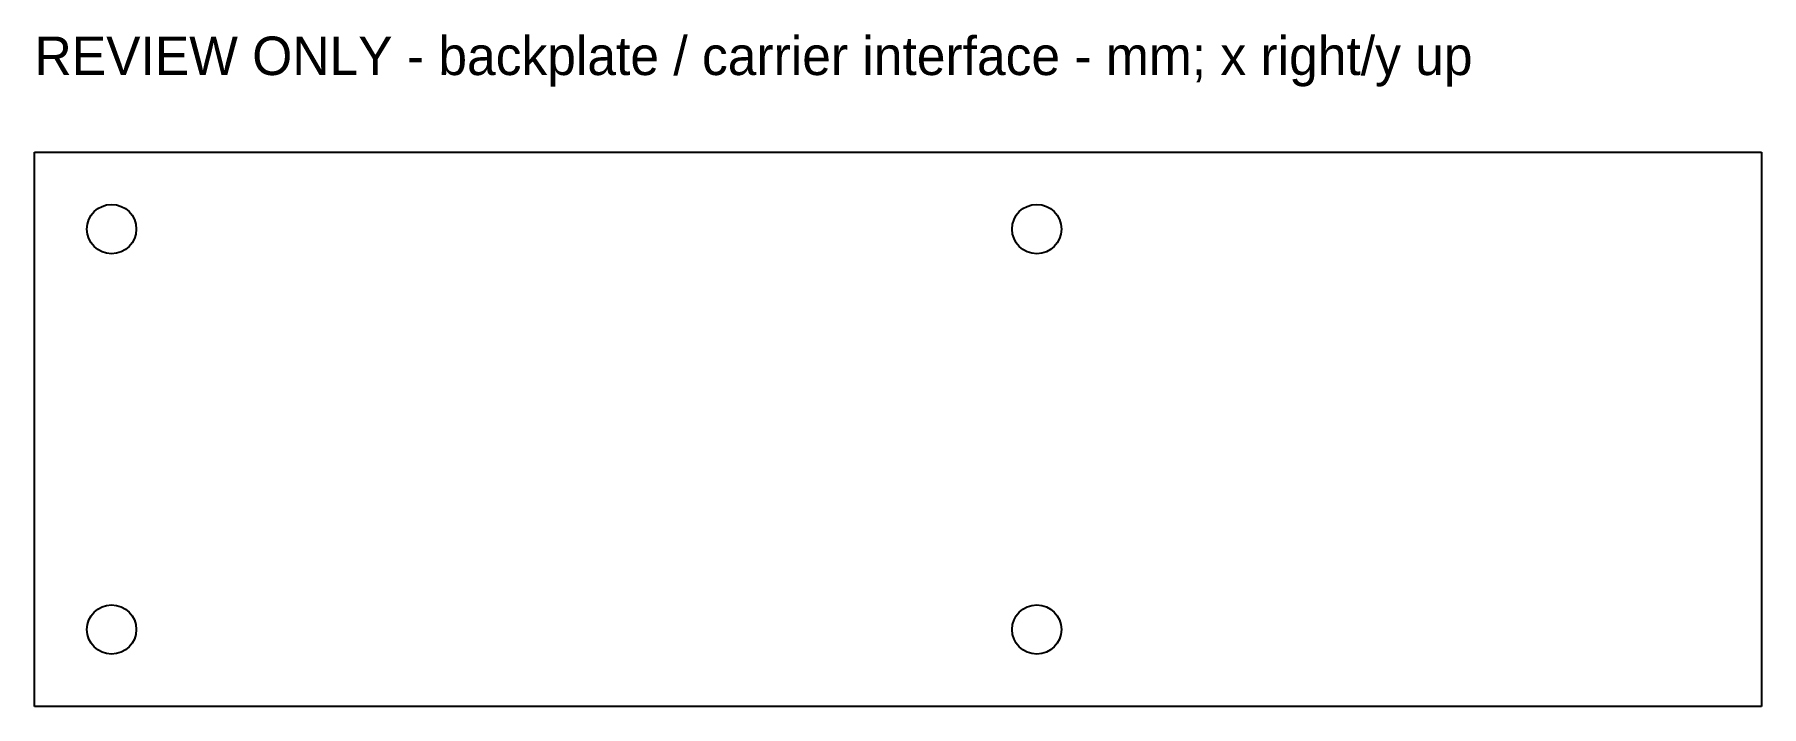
# Model space of a CAD drawing. Header units: millimetres. Extents: x 145 to 257, y -48 to -4.
import ezdxf

# ---------------------------------------------------------------- set-up
doc = ezdxf.new("R2010")
doc.units = ezdxf.units.MM
for name, color, linetype in [('CANDIDATE_OUTLINE', 7, 'CONTINUOUS'), ('CARRIER_HOLES', 5, 'CONTINUOUS'), ('REVIEW_REFERENCE', 8, 'CONTINUOUS')]:
    doc.layers.add(name, color=color, linetype=linetype)

msp = doc.modelspace()

# ---------------------------------------------------------------- linework, layer by layer
at = {"layer": 'CANDIDATE_OUTLINE'}
for p, q in [((145, -12), (257, -12)), ((145, -48), (145, -12)), ((257, -12), (257, -48)), ((257, -48), (145, -48))]:
    msp.add_line(p, q, dxfattribs=at)
at = {"layer": 'CARRIER_HOLES'}
for centre in [(150, -17), (210, -17), (150, -43), (210, -43)]:
    msp.add_circle(centre, 1.6, dxfattribs=at)

# ---------------------------------------------------------------- texts
at = {"layer": 'REVIEW_REFERENCE'}
msp.add_text('REVIEW ONLY - backplate / carrier interface - mm; x right/y up', height=2.5, dxfattribs=at).set_placement((145, -7))

doc.saveas('drawing.dxf')
